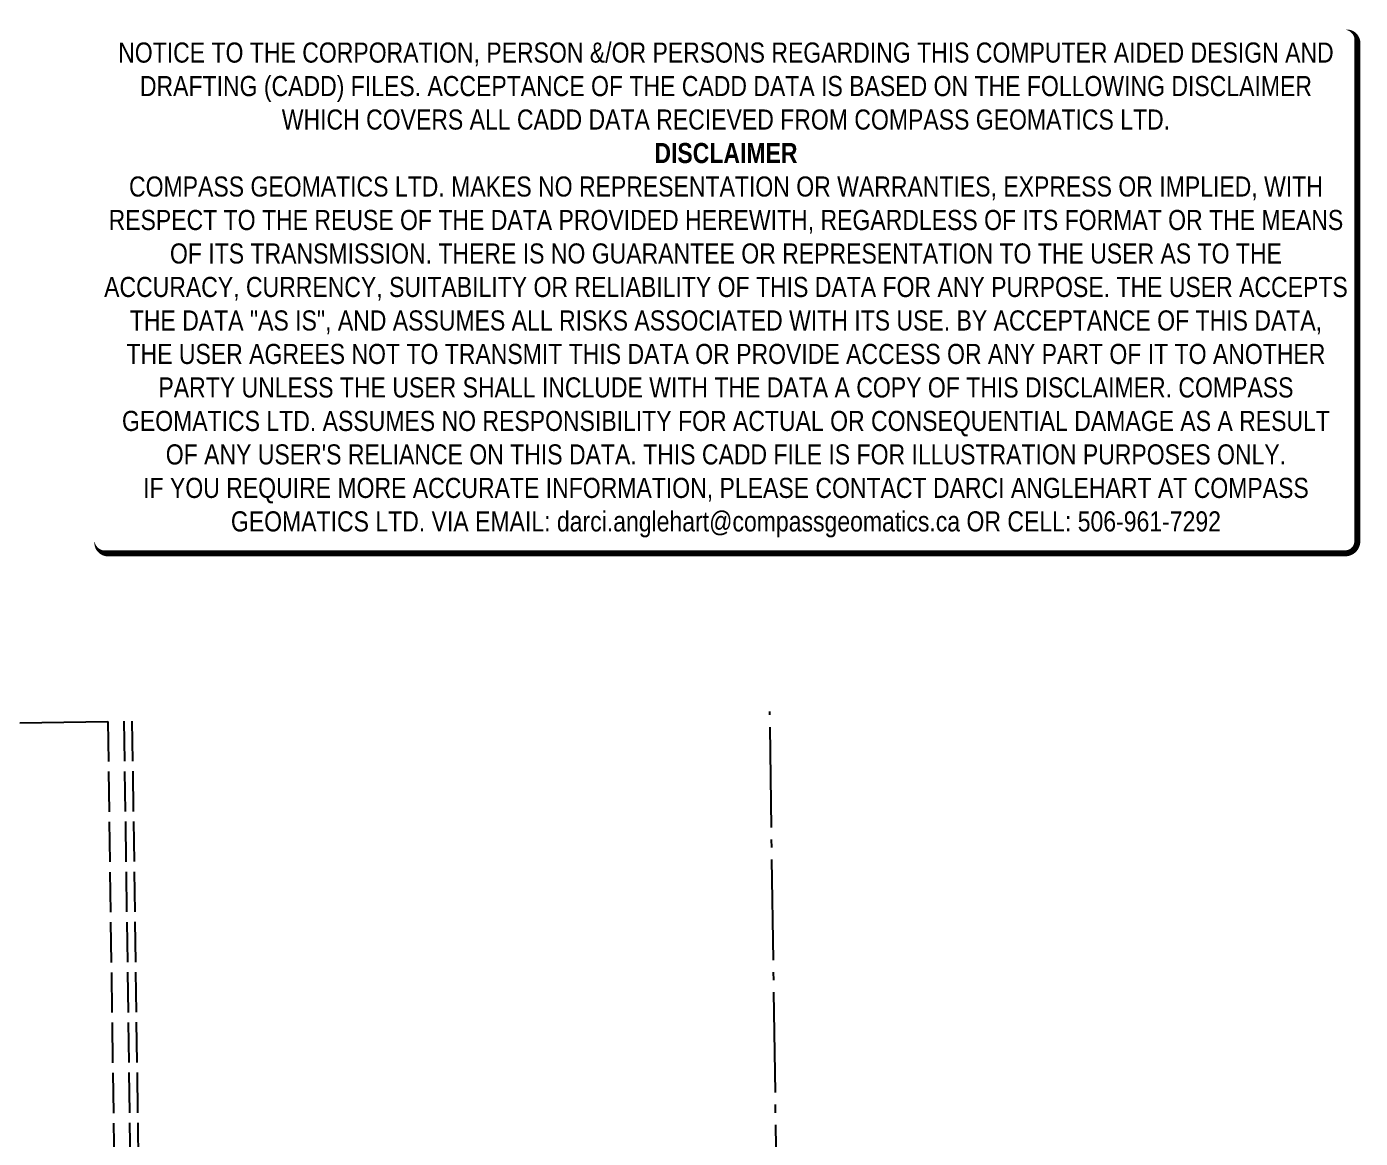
# Model space of a CAD drawing. Extents: x 560047 to 564966, y 6203492 to 6208175.
# Drawn here: x 561585 to 563245, y 6206792 to 6208175 of the extents above; entities that cross this region are included whole.
import ezdxf

# ---------------------------------------------------------------- set-up
doc = ezdxf.new("R2010")
doc.units = 0
doc.header["$LTSCALE"] = 5
doc.linetypes.add('foc-QUARTERLINE', pattern=[33, 25, -3, 2, -3])
doc.linetypes.add('foc-UNSURVEYED', pattern=[12.5, 10, -2.5])
doc.layers.get('Defpoints').update_dxf_attribs({"color": 9})
doc.layers.add('DISCLAIMER', color=7, linetype='Continuous', plot=False)
doc.layers.add('L-SECQ', color=8, linetype='foc-QUARTERLINE')
doc.layers.add('L-USEC', color=7, linetype='foc-UNSURVEYED')
doc.styles.add('80', font='ARIALN.TTF', dxfattribs={"height": 10})

# ---------------------------------------------------------------- blocks, each defined once
blk = doc.blocks.new('Disclaimer_Legal')
at = {"layer": 'DISCLAIMER', "color": 254, "flags": 128}
blk.add_lwpolyline([(-3612.9, -1104.6, 37.5, 37.5, 0), (4096.1, -1104.6, 37.5, 37.5, 0.414214), (4171.1, -1029.6, 37.5, 37.5, 0), (4171.1, 2078.7, 37.5, 0, 0.414214), (4096.1, 2153.7, 0, 0, 0), (-3612.9, 2153.7, 0, 0, 0.414214), (-3687.9, 2078.7, 0, 0, 0), (-3687.9, -1029.6, 0, 37.5, 0.414214)], format="xyseb", close=True, dxfattribs=at)
at = {"layer": 'DISCLAIMER', "color": 254, "insert": (241.6, 533.9), "char_height": 125, "width": 7717.568, "attachment_point": 5, "style": '80'}
blk.add_mtext('NOTICE TO THE CORPORATION, PERSON &/OR PERSONS REGARDING THIS COMPUTER AIDED DESIGN AND DRAFTING (CADD) FILES. ACCEPTANCE OF THE CADD DATA IS BASED ON THE FOLLOWING DISCLAIMER WHICH COVERS ALL CADD DATA RECIEVED FROM COMPASS GEOMATICS LTD.\\P{\\fArial Narrow|b1|i0|c0|p34;DISCLAIMER}\\PCOMPASS GEOMATICS LTD. MAKES NO REPRESENTATION OR WARRANTIES, EXPRESS OR IMPLIED, WITH RESPECT TO THE REUSE OF THE DATA PROVIDED HEREWITH, REGARDLESS OF ITS FORMAT OR THE MEANS OF ITS TRANSMISSION. THERE IS NO GUARANTEE OR REPRESENTATION TO THE USER AS TO THE ACCURACY, CURRENCY, SUITABILITY OR RELIABILITY OF THIS DATA FOR ANY PURPOSE. THE USER ACCEPTS THE DATA "AS IS", AND ASSUMES ALL RISKS ASSOCIATED WITH ITS USE. BY ACCEPTANCE OF THIS DATA, THE USER AGREES NOT TO TRANSMIT THIS DATA OR PROVIDE ACCESS OR ANY PART OF IT TO ANOTHER PARTY UNLESS THE USER SHALL INCLUDE WITH THE DATA A COPY OF THIS DISCLAIMER. COMPASS GEOMATICS LTD. ASSUMES NO RESPONSIBILITY FOR ACTUAL OR CONSEQUENTIAL DAMAGE AS A RESULT OF ANY USER\'S RELIANCE ON THIS DATA. THIS CADD FILE IS FOR ILLUSTRATION PURPOSES ONLY.\\PIF YOU REQUIRE MORE ACCURATE INFORMATION, PLEASE CONTACT DARCI ANGLEHART AT COMPASS GEOMATICS LTD. VIA EMAIL: darci.anglehart@compassgeomatics.ca OR CELL: 506-961-7292', dxfattribs=at)

msp = doc.modelspace()

# ---------------------------------------------------------------- linework, layer by layer
at = {"layer": 'L-SECQ'}
for p, q in [((562521.851, 6206518.606), (562510.182, 6207322.901)), ((560916.75, 6207299.043), (561686.101, 6207310.561))]:
    msp.add_line(p, q, dxfattribs=at)
at = {"layer": 'L-USEC'}
for p, q in [((561686.101, 6207310.561), (561697.61, 6206506.27)), ((561706.207, 6207310.848), (561717.716, 6206506.557)), ((561716.26, 6207310.992), (561727.768, 6206506.701))]:
    msp.add_line(p, q, dxfattribs=at)

# ---------------------------------------------------------------- block references
at = {"layer": 'Defpoints', "xscale": 0.2, "yscale": 0.2, "zscale": 0.2}
msp.add_blockref('Disclaimer_Legal', (562407.257, 6207740.636), dxfattribs=at)

doc.saveas('drawing.dxf')
